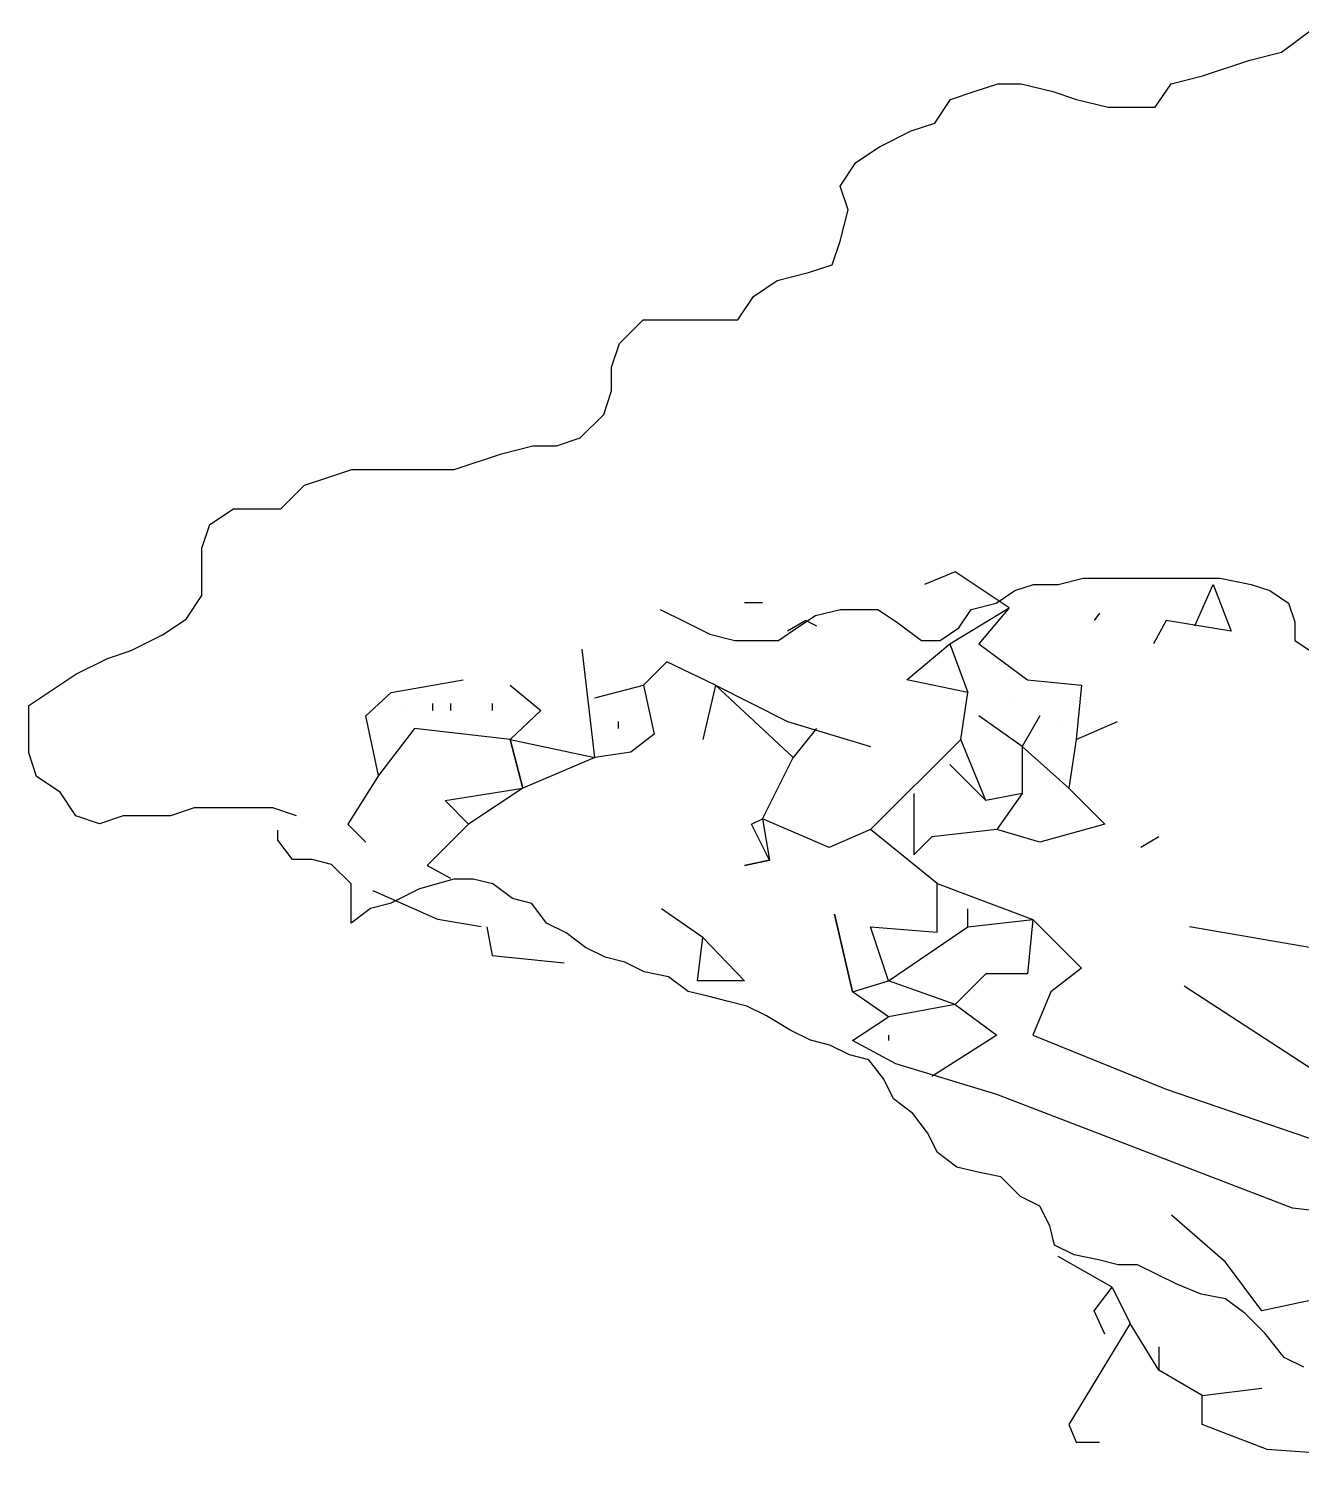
# Model space of a CAD drawing. Header units: inches. Extents: x -422522 to 22891, y -2973 to 414515.
# Drawn here: x 1388.4 to 1516.8, y -1993.6 to -1849.2 of the extents above; entities that cross this region are included whole.
import ezdxf

# ---------------------------------------------------------------- set-up
doc = ezdxf.new("R2010")
doc.units = ezdxf.units.IN
doc.header["$MEASUREMENT"] = 0
doc.layers.get('0').update_dxf_attribs({"lineweight": 40})
doc.layers.add('pino marittimo', color=7, linetype='Continuous')

# ---------------------------------------------------------------- blocks, each defined once
blk = doc.blocks.new('alberello')
at = {"layer": 'pino marittimo'}
for p, q in [((150.8236, -0.7261), (150.7927, -0.7388)), ((150.8781, -0.7625), (150.8236, -0.7261)), ((150.909, -0.7497), (150.909, -0.7497)), ((151.0653, -0.7806), (151.0835, -0.7388)), ((151.0835, -0.7388), (151.1017, -0.7861)), ((150.611, -0.757), (150.6292, -0.757)), ((150.8182, -0.7988), (150.8781, -0.7625)), ((150.8781, -0.7625), (150.8472, -0.7988)), ((150.6728, -0.7752), (150.6546, -0.7861)), ((150.6728, -0.7752), (150.6837, -0.7806)), ((150.969, -0.7679), (150.9636, -0.7752)), ((151.0363, -0.7752), (151.0235, -0.7988)), ((151.1017, -0.7861), (151.0363, -0.7752)), ((150.4601, -0.9133), (150.4474, -0.8043)), ((150.7746, -0.8352), (150.8182, -0.7988)), ((150.8182, -0.7988), (150.8363, -0.8479)), ((150.8472, -0.7988), (150.8963, -0.8352)), ((150.5328, -0.817), (150.5092, -0.8406)), ((150.5819, -0.8406), (150.5328, -0.817)), ((150.2548, -0.8479), (150.3275, -0.8352)), ((150.8363, -0.8479), (150.7746, -0.8352)), ((150.8963, -0.8352), (150.9508, -0.8406)), ((150.2293, -0.8715), (150.2548, -0.8479)), ((150.3747, -0.8406), (150.4056, -0.866)), ((150.4601, -0.8533), (150.5092, -0.8406)), ((150.5092, -0.8406), (150.5201, -0.8897)), ((150.5819, -0.8406), (150.5692, -0.8951)), ((150.6601, -0.9133), (150.5819, -0.8406)), ((150.5819, -0.8406), (150.6546, -0.877)), ((150.8291, -0.8951), (150.8363, -0.8479)), ((150.9508, -0.8406), (150.9454, -0.8951)), ((150.2657, -0.866), (150.2657, -0.866)), ((150.2966, -0.8588), (150.2966, -0.866)), ((150.3147, -0.8588), (150.3147, -0.866)), ((150.3565, -0.8588), (150.3565, -0.866)), ((150.4056, -0.866), (150.3747, -0.8951)), ((150.8836, -0.8533), (150.8836, -0.8533)), ((150.242, -0.9315), (150.2293, -0.8715)), ((150.4838, -0.877), (150.4838, -0.8842)), ((150.6546, -0.877), (150.7382, -0.9024)), ((150.8909, -0.9024), (150.8472, -0.8715)), ((150.909, -0.8715), (150.8909, -0.9024)), ((150.9272, -0.877), (150.9272, -0.877)), ((150.9454, -0.8951), (150.9872, -0.877)), ((150.2784, -0.8842), (150.242, -0.9315)), ((150.3747, -0.8951), (150.2784, -0.8842)), ((150.5201, -0.8897), (150.4965, -0.9079)), ((150.6837, -0.8842), (150.6601, -0.9133)), ((150.3747, -0.8951), (150.3874, -0.9442)), ((150.3747, -0.8951), (150.4601, -0.9133)), ((150.3874, -0.9442), (150.3747, -0.8951)), ((150.4965, -0.9079), (150.4601, -0.9133)), ((150.7382, -0.986), (150.8291, -0.8951)), ((150.8545, -0.9569), (150.8291, -0.8951)), ((150.8909, -0.9024), (150.8909, -0.9497)), ((150.8909, -0.9024), (150.9381, -0.9442)), ((150.9454, -0.8951), (150.9381, -0.9442)), ((150.4601, -0.9133), (150.3874, -0.9442)), ((150.6292, -0.9751), (150.6601, -0.9133)), ((150.8545, -0.9569), (150.8182, -0.9206)), ((150.242, -0.9315), (150.2111, -0.9805)), ((150.3093, -0.9569), (150.3874, -0.9442)), ((150.3874, -0.9442), (150.3329, -0.9805)), ((150.7818, -0.9497), (150.7818, -1.0114)), ((150.7818, -0.9497), (150.7818, -0.9497)), ((150.8909, -0.9497), (150.8545, -0.9569)), ((150.8909, -0.9497), (150.8654, -0.986)), ((150.9381, -0.9442), (150.9745, -0.9805)), ((150.3329, -0.9805), (150.3093, -0.9569)), ((150.2111, -0.9805), (150.2293, -0.9987)), ((150.3329, -0.9805), (150.2911, -1.0223)), ((150.3202, -0.9678), (150.3202, -0.9678)), ((150.6183, -0.9805), (150.6292, -0.9751)), ((150.6364, -1.0169), (150.6183, -0.9805)), ((150.6964, -1.0042), (150.6292, -0.9751)), ((150.6292, -0.9751), (150.6364, -1.0169)), ((150.9745, -0.9805), (150.909, -0.9987)), ((150.7382, -0.986), (150.6964, -1.0042)), ((150.8054, -1.0405), (150.7382, -0.986)), ((150.8, -0.9933), (150.7818, -1.0114)), ((150.8654, -0.986), (150.8, -0.9933)), ((150.909, -0.9987), (150.8654, -0.986)), ((151.029, -0.9933), (151.0108, -1.0042)), ((150.2911, -1.0223), (150.3147, -1.0351)), ((150.6364, -1.0169), (150.611, -1.0223)), ((150.611, -1.0223), (150.6364, -1.0169)), ((150.302, -1.0769), (150.2366, -1.0478)), ((150.8054, -1.0405), (150.9018, -1.0769)), ((150.8054, -1.0896), (150.8054, -1.0405)), ((150.5692, -1.095), (150.5274, -1.066)), ((150.8363, -1.0841), (150.8363, -1.066)), ((150.3456, -1.0841), (150.302, -1.0769)), ((150.72, -1.1496), (150.7019, -1.0714)), ((150.7019, -1.0714), (150.72, -1.1496)), ((150.8363, -1.0841), (150.9018, -1.0769)), ((150.9018, -1.0769), (150.8963, -1.1314)), ((150.9018, -1.0769), (150.9508, -1.1259)), ((150.3511, -1.0841), (150.3565, -1.1132)), ((150.5637, -1.1387), (150.5692, -1.095)), ((150.5692, -1.095), (150.611, -1.1387)), ((150.7564, -1.1387), (150.7382, -1.0841)), ((150.7382, -1.0841), (150.8054, -1.0896)), ((150.7564, -1.1387), (150.8363, -1.0841)), ((151.2289, -1.1132), (151.0599, -1.0841)), ((150.3565, -1.1132), (150.4292, -1.1205)), ((150.9508, -1.1259), (150.9199, -1.1496)), ((150.611, -1.1387), (150.5637, -1.1387)), ((150.72, -1.1496), (150.7564, -1.1387)), ((150.8236, -1.1623), (150.7564, -1.1387)), ((150.8545, -1.1314), (150.8236, -1.1623)), ((150.8963, -1.1314), (150.8545, -1.1314)), ((150.7564, -1.175), (150.72, -1.1496)), ((150.9199, -1.1496), (150.9018, -1.1932)), ((151.2416, -1.2659), (151.0544, -1.1441)), ((150.8236, -1.1623), (150.7564, -1.175)), ((150.8236, -1.1623), (150.8654, -1.1932)), ((150.72, -1.1986), (150.7564, -1.175)), ((150.7564, -1.1932), (150.7564, -1.1986)), ((150.8654, -1.1932), (150.8, -1.235)), ((150.9018, -1.1932), (151.0363, -1.2477)), ((150.7636, -1.2223), (150.72, -1.1986)), ((150.8654, -1.2532), (150.7636, -1.2223)), ((151.1635, -1.3677), (150.8654, -1.2532)), ((151.0363, -1.2477), (151.2107, -1.3077)), ((151.3198, -1.3858), (151.1635, -1.3677)), ((151.0962, -1.4222), (151.0417, -1.3749)), ((150.9817, -1.4476), (150.9272, -1.4167)), ((151.1326, -1.4713), (151.0962, -1.4222)), ((150.9636, -1.4713), (150.9817, -1.4476)), ((150.9817, -1.4476), (150.9999, -1.484)), ((150.9745, -1.4949), (150.9636, -1.4713)), ((151.1926, -1.4585), (151.1326, -1.4713)), ((150.9999, -1.484), (150.9381, -1.5858)), ((151.029, -1.5312), (150.9999, -1.484)), ((150.9745, -1.4949), (150.9745, -1.4949)), ((151.029, -1.5076), (151.029, -1.5076)), ((151.029, -1.5076), (151.029, -1.5312)), ((151.0726, -1.5567), (151.029, -1.5312)), ((151.0726, -1.5567), (151.1326, -1.5494)), ((151.0726, -1.5858), (151.0726, -1.5567)), ((150.9381, -1.5858), (150.9454, -1.6039)), ((151.138, -1.6112), (151.0726, -1.5858)), ((150.9454, -1.6039), (150.969, -1.6039)), ((151.2962, -1.6221), (151.138, -1.6112))]:
    blk.add_line(p, q, dxfattribs=at)
for points in [[(150.1594, -0.9723), (150.1355, -0.9643), (150.0561, -0.9643), (150.0323, -0.9723), (149.9846, -0.9723), (149.9608, -0.9802), (149.9369, -0.9723), (149.921, -0.9485), (149.8972, -0.9326), (149.8893, -0.9088), (149.8893, -0.8611), (149.9369, -0.8294), (149.9687, -0.8135), (149.9925, -0.8056), (150.0243, -0.7897), (150.0481, -0.7738), (150.064, -0.75), (150.064, -0.7024), (150.072, -0.6786), (150.0958, -0.6627), (150.1435, -0.6627), (150.1673, -0.6389), (150.1911, -0.6309), (150.215, -0.623), (150.3182, -0.623), (150.3659, -0.6071), (150.3977, -0.5992), (150.4215, -0.5992), (150.4454, -0.5912), (150.4692, -0.5674), (150.4771, -0.5436), (150.4771, -0.5198), (150.4851, -0.496), (150.5089, -0.4722), (150.6042, -0.4722), (150.6201, -0.4484), (150.644, -0.4325), (150.6757, -0.4245), (150.6996, -0.4166), (150.7075, -0.3928), (150.7155, -0.361), (150.7075, -0.3372), (150.7234, -0.3134), (150.7472, -0.2975), (150.779, -0.2816), (150.8029, -0.2737), (150.8187, -0.2499), (150.8426, -0.242), (150.8664, -0.234), (150.8902, -0.234), (150.922, -0.242), (150.9459, -0.2499), (150.9776, -0.2578), (151.0253, -0.2578), (151.0412, -0.234), (151.073, -0.2261), (151.1206, -0.2102), (151.1524, -0.2023), (151.1842, -0.1785)], [(150.526, -0.764), (150.5511, -0.7765), (150.5762, -0.789), (150.6013, -0.7953), (150.6452, -0.7953), (150.664, -0.7828), (150.6828, -0.7702), (150.7079, -0.764), (150.7456, -0.764), (150.7644, -0.7765), (150.7895, -0.7953), (150.8083, -0.7953), (150.8272, -0.7828), (150.8397, -0.764), (150.8648, -0.7577), (150.8836, -0.7451), (150.9025, -0.7389), (150.9275, -0.7389), (150.9526, -0.7326), (151.0907, -0.7326), (151.1221, -0.7389), (151.1409, -0.7451), (151.1597, -0.7577), (151.166, -0.7765), (151.166, -0.7953), (151.1848, -0.8078)], [(151.175, -1.5282), (151.1553, -1.5184), (151.1356, -1.4938), (151.1159, -1.4741), (151.0962, -1.4593), (151.0716, -1.4544), (151.0469, -1.4446), (151.0272, -1.4347), (151.0075, -1.4249), (150.9878, -1.4249), (150.9681, -1.4199), (150.9435, -1.415), (150.9238, -1.4052), (150.9189, -1.3855), (150.909, -1.3658), (150.8893, -1.356), (150.8696, -1.3363), (150.845, -1.3313), (150.8253, -1.3264), (150.8056, -1.3116), (150.7957, -1.292), (150.7809, -1.2723), (150.7612, -1.2575), (150.7514, -1.2378), (150.7366, -1.2181), (150.7169, -1.2132), (150.6972, -1.2034), (150.6775, -1.1984), (150.6578, -1.1886), (150.6331, -1.1738), (150.6134, -1.164), (150.5937, -1.1591), (150.574, -1.1541), (150.5543, -1.1492), (150.5346, -1.1344), (150.51, -1.1295), (150.4903, -1.1197), (150.4706, -1.1148), (150.4509, -1.1049), (150.4312, -1.0901), (150.4115, -1.0803), (150.3967, -1.0606), (150.377, -1.0557), (150.3573, -1.0409), (150.3376, -1.036), (150.3179, -1.036), (150.2834, -1.0458), (150.2538, -1.0606), (150.2341, -1.0655), (150.2144, -1.0803), (150.2144, -1.0409), (150.1947, -1.0212), (150.175, -1.0163), (150.1553, -1.0163), (150.1405, -0.9966), (150.1405, -0.9868)]]:
    blk.add_lwpolyline(points, dxfattribs=at)

msp = doc.modelspace()

# ---------------------------------------------------------------- block references
at = {"xscale": 100, "yscale": 100, "zscale": 100}
msp.add_blockref('alberello', (-13600.47845, -1831.37599), dxfattribs=at)

doc.saveas('drawing.dxf')
